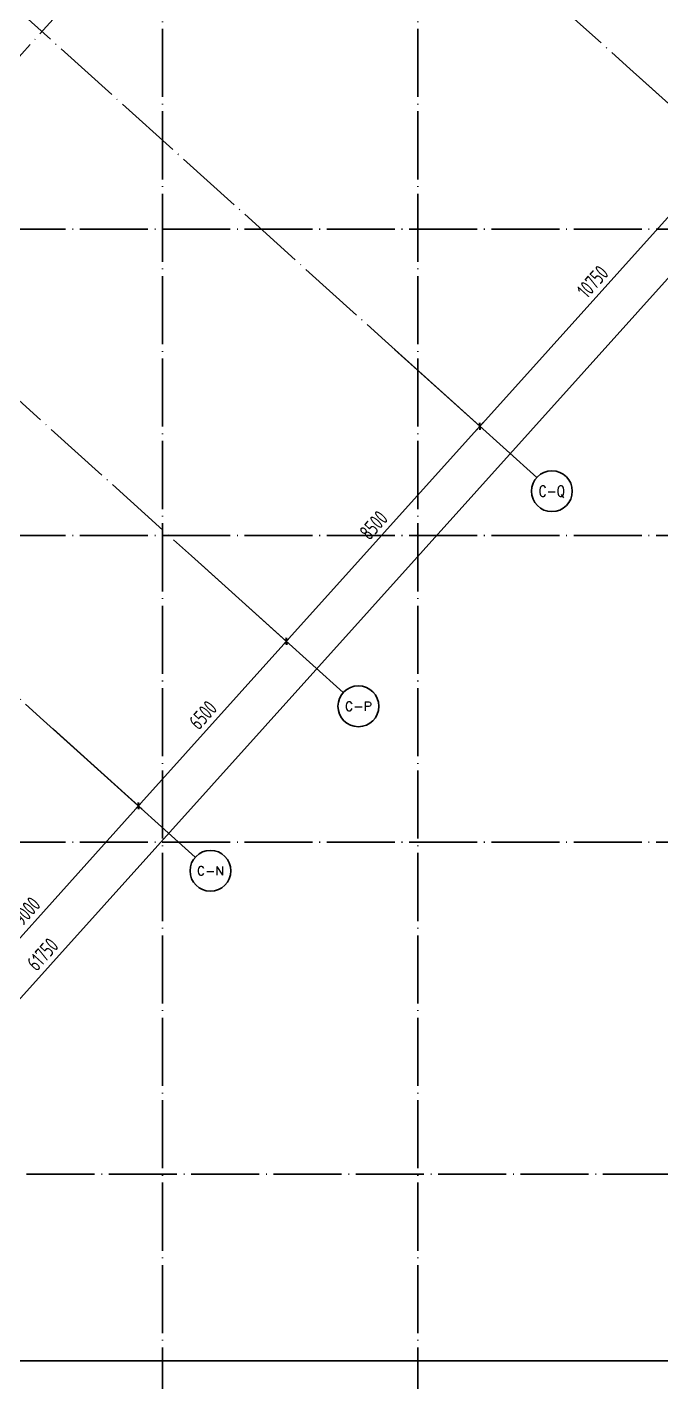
# Model space of a CAD drawing. Extents: x -502255 to 1362592, y -400300 to 332622.
# Drawn here: x 296976 to 315608, y -234681 to -194897 of the extents above; entities that cross this region are included whole.
import ezdxf
from ezdxf.enums import TextEntityAlignment as Align

# ---------------------------------------------------------------- set-up
doc = ezdxf.new("R2010")
doc.units = 0
doc.header["$LTSCALE"] = 1000
doc.header["$MEASUREMENT"] = 0
doc.linetypes.add('DOTE', pattern=[2.42, 2, -0.2, 0.02, -0.2])
for name, color, linetype in [('AXIS_TEXT', 7, 'Continuous'), ('S-DIM', 3, 'Continuous'), ('S-DOTE', 8, 'DOTE')]:
    doc.layers.add(name, color=color, linetype=linetype)
doc.layers.add('不打印', color=59, linetype='Continuous', plot=False)
doc.styles.add('_TCH_AXIS', font='COMPLEX', dxfattribs={"bigfont": 'GBCBIG'})
doc.styles.add('COMPLEX', font='COMPLEX.shx', dxfattribs={"width": 0.65})
doc.styles.get("Standard").update_dxf_attribs({"font": 'tssdeng2.shx', "width": 0.7, "bigfont": '@@hztxt.shx'})
doc.dimstyles.new('TSSD_150_150', dxfattribs={"dimtxt": 450, "dimasz": 150, "dimexe": 150, "dimexo": 375, "dimgap": 150, "dimtad": 1, "dimdec": 0, "dimzin": 0, "dimdsep": 46, "dimtxsty": 'Standard', "dimblk": 'ARCHTICK', "dimcen": 0, "dimdle": 150, "dimclrt": 7, "dimadec": 0, "dimazin": 0, "dimtfac": 1, "dimtdec": 0, "dimtix": 1, "dimtmove": 2, "dimatfit": 3, "dimfxl": 1, "dimtolj": 1, "dimtzin": 0, "dimarcsym": 0})

# ---------------------------------------------------------------- blocks, each defined once
blk = doc.blocks.new('_AXISO')
blk.add_circle((0, 0), 0.5)
at = {"layer": 'AXIS_TEXT', "style": 'COMPLEX', "width": 1.041667}
blk.add_attdef('A', text='', height=0.56, dxfattribs=at).set_placement((-0.25, -0.28), (0.25, -0.28), align=Align.FIT)
blk = doc.blocks.new('_ArchTick')
at = {"color": 0, "linetype": 'ByBlock', "const_width": 0.4}
blk.add_lwpolyline([(-0.5, -0.5), (0.5, 0.5)], dxfattribs=at)
blk = doc.blocks.new('*D2149')
at = {"layer": 'Defpoints', "color": 0, "transparency": 16777216}
for p in [(1101289, 136860), (1104967, 133548), (1059970, 90971)]:
    blk.add_point(p, dxfattribs=at)
at = {"layer": 'S-DIM', "color": 0, "lineweight": -2, "transparency": 16777216}
for p, q in [((1101567, 136609), (1105079, 133448)), ((1063548, 87547), (1105068, 133659)), ((1060248, 90720), (1063760, 87558))]:
    blk.add_line(p, q, dxfattribs=at)
at = {"layer": 'S-DIM', "color": 0, "lineweight": -2, "transparency": 16777216, "xscale": 150, "yscale": 150, "zscale": 150}
for p, rotation in [((1104967, 133548), 47.99999999999577), ((1063648, 87659), 227.9999999999958)]:
    blk.add_blockref('_ArchTick', p, dxfattribs=dict(at, rotation=rotation))
at = {"layer": 'S-DIM', "color": 7, "transparency": 16777216, "insert": (1084029, 110854), "char_height": 450, "attachment_point": 5, "rotation": 48}
blk.add_mtext('\\A1;61750', dxfattribs=at)
blk = doc.blocks.new('*D2153')
at = {"layer": 'Defpoints', "color": 0, "transparency": 16777216}
for p in [(1084058, 117724), (1086845, 115215), (1078036, 111036)]:
    blk.add_point(p, dxfattribs=at)
at = {"layer": 'S-DIM', "color": 0, "lineweight": -2, "transparency": 16777216}
for p, q in [((1084337, 117473), (1086957, 115115)), ((1080723, 108415), (1086946, 115326)), ((1078315, 110785), (1080935, 108426))]:
    blk.add_line(p, q, dxfattribs=at)
at = {"layer": 'S-DIM', "color": 0, "lineweight": -2, "transparency": 16777216, "xscale": 150, "yscale": 150, "zscale": 150}
for p, rotation in [((1086845, 115215), 47.99999999999562), ((1080823, 108527), 227.9999999999957)]:
    blk.add_blockref('_ArchTick', p, dxfattribs=dict(at, rotation=rotation))
at = {"layer": 'S-DIM', "color": 7, "transparency": 16777216, "insert": (1083556, 112122), "char_height": 450, "attachment_point": 5, "rotation": 48}
blk.add_mtext('\\A1;9000', dxfattribs=at)
blk = doc.blocks.new('*D2154')
at = {"layer": 'Defpoints', "color": 0, "transparency": 16777216}
for p in [(1088408, 122555), (1091195, 120045), (1084058, 117724)]:
    blk.add_point(p, dxfattribs=at)
at = {"layer": 'S-DIM', "color": 0, "lineweight": -2, "transparency": 16777216}
for p, q in [((1088687, 122304), (1091306, 119945)), ((1086745, 115103), (1091295, 120157)), ((1084337, 117473), (1086957, 115115))]:
    blk.add_line(p, q, dxfattribs=at)
at = {"layer": 'S-DIM', "color": 0, "lineweight": -2, "transparency": 16777216, "xscale": 150, "yscale": 150, "zscale": 150}
for p, rotation in [((1091195, 120045), 47.99999999999562), ((1086845, 115215), 227.9999999999957)]:
    blk.add_blockref('_ArchTick', p, dxfattribs=dict(at, rotation=rotation))
at = {"layer": 'S-DIM', "color": 7, "transparency": 16777216, "insert": (1088741, 117881), "char_height": 450, "attachment_point": 5, "rotation": 48}
blk.add_mtext('\\A1;6500', dxfattribs=at)
blk = doc.blocks.new('*D2155')
at = {"layer": 'Defpoints', "color": 0, "transparency": 16777216}
for p in [(1094095, 128871), (1096882, 126362), (1088408, 122555)]:
    blk.add_point(p, dxfattribs=at)
at = {"layer": 'S-DIM', "color": 0, "lineweight": -2, "transparency": 16777216}
for p, q in [((1094374, 128620), (1096994, 126262)), ((1091094, 119934), (1096983, 126474)), ((1088687, 122304), (1091306, 119945))]:
    blk.add_line(p, q, dxfattribs=at)
at = {"layer": 'S-DIM', "color": 0, "lineweight": -2, "transparency": 16777216, "xscale": 150, "yscale": 150, "zscale": 150}
for p, rotation in [((1096882, 126362), 47.99999999999557), ((1091195, 120045), 227.9999999999956)]:
    blk.add_blockref('_ArchTick', p, dxfattribs=dict(at, rotation=rotation))
at = {"layer": 'S-DIM', "color": 7, "transparency": 16777216, "insert": (1093760, 123455), "char_height": 450, "attachment_point": 5, "rotation": 48}
blk.add_mtext('\\A1;8500', dxfattribs=at)
blk = doc.blocks.new('*D2156')
at = {"layer": 'Defpoints', "color": 0, "transparency": 16777216}
for p in [(1101289, 136860), (1104075, 134351), (1094095, 128871)]:
    blk.add_point(p, dxfattribs=at)
at = {"layer": 'S-DIM', "color": 0, "lineweight": -2, "transparency": 16777216}
for p, q in [((1101567, 136609), (1104187, 134251)), ((1096782, 126251), (1104176, 134462)), ((1094374, 128620), (1096994, 126262))]:
    blk.add_line(p, q, dxfattribs=at)
at = {"layer": 'S-DIM', "color": 0, "lineweight": -2, "transparency": 16777216, "xscale": 150, "yscale": 150, "zscale": 150}
for p, rotation in [((1104075, 134351), 47.99999999999657), ((1096882, 126362), 227.9999999999966)]:
    blk.add_blockref('_ArchTick', p, dxfattribs=dict(at, rotation=rotation))
at = {"layer": 'S-DIM', "color": 7, "transparency": 16777216, "insert": (1100200, 130607), "char_height": 450, "attachment_point": 5, "rotation": 48}
blk.add_mtext('\\A1;10750', dxfattribs=at)
blk = doc.blocks.new('dsadasd')
at = {"layer": 'S-DIM'}
for p, q in [((1101288.6, 136860.2), (1105747.5, 132845.4)), ((1094095.5, 128871.4), (1098554.3, 124856.6)), ((1088407.8, 122554.6), (1092866.7, 118539.8)), ((1084058.5, 117724.2), (1088517.4, 113709.4))]:
    blk.add_line(p, q, dxfattribs=at)
at = {"layer": 'S-DOTE', "color": 8, "linetype": 'DOTE'}
for p, q in [((1087554.9, 259031.5), (1087554.9, 84926.2)), ((1095054.9, 259031.5), (1095054.9, 84926.2)), ((1043465.8, 92921.4), (1128100.9, 186918.1)), ((1086373.7, 150289.6), (1101288.6, 136860.2)), ((1079180.6, 142300.8), (1094095.5, 128871.4)), ((1073493, 135984), (1088407.8, 122554.6)), ((1154883.8, 132150.4), (1026054.9, 132150.4)), ((1069143.6, 131153.6), (1084058.5, 117724.2)), ((1154883.8, 123150.4), (1026054.9, 123150.4)), ((1154883.8, 114150.4), (1027054.9, 114150.4)), ((991597.7, 104400.4), (1154883.8, 104400.4))]:
    blk.add_line(p, q, dxfattribs=at)
at = {"layer": 'S-DIM'}
ref = blk.add_blockref('_AXISO', (1099000.2, 124455.1), dxfattribs=dict(at, xscale=1200, yscale=1200, zscale=1200))
ref.add_attrib('A', 'C-Q', dxfattribs={"layer": 'AXIS_TEXT', "height": 320.45, "style": '_TCH_AXIS', "width": 0.807692}).set_placement((1098612, 124294.9), (1099388.4, 124294.9), align=Align.FIT)
ref = blk.add_blockref('_AXISO', (1093312.6, 118138.4), dxfattribs=dict(at, xscale=1200, yscale=1200, zscale=1200))
ref.add_attrib('A', 'C-P', dxfattribs={"layer": 'AXIS_TEXT', "height": 261.89, "style": '_TCH_AXIS'}).set_placement((1092913.5, 118007.4), (1093711.7, 118007.4), align=Align.FIT)
ref = blk.add_blockref('_AXISO', (1088963.2, 113307.9), dxfattribs=dict(at, xscale=1200, yscale=1200, zscale=1200))
ref.add_attrib('A', 'C-N', dxfattribs={"layer": 'AXIS_TEXT', "height": 254.69, "style": '_TCH_AXIS'}).set_placement((1088563, 113180.6), (1089363.5, 113180.6), align=Align.FIT)
for p1, p2, distance, picture, middle in [((1059969.8, 90971), (1101288.6, 136860.2), -4950, '*D2149', (1084029.1, 110854.3)), ((1094095.5, 128871.4), (1101288.6, 136860.2), -3750, '*D2156', (1100200.1, 130607.4)), ((1088407.8, 122554.6), (1094095.5, 128871.4), -3750, '*D2155', (1093759.8, 123454.7)), ((1084058.5, 117724.2), (1088407.8, 122554.6), -3750, '*D2154', (1088741.3, 117881.1)), ((1078036.3, 111035.9), (1084058.5, 117724.2), -3750, '*D2153', (1083555.5, 112121.7))]:
    dim = blk.add_aligned_dim(p1=p1, p2=p2, distance=distance, dimstyle='TSSD_150_150', dxfattribs=at)
    dim.commit()
    dim.dimension.update_dxf_attribs({"geometry": picture, "text_midpoint": middle})

msp = doc.modelspace()

# ---------------------------------------------------------------- linework, layer by layer
at = {"layer": '不打印', "color": 4}
msp.add_lwpolyline([(357062.5, -234065.1), (221374.6, -234065.1), (221374.6, -134768.8), (357062.5, -134768.8)], close=True, dxfattribs=at)

# ---------------------------------------------------------------- block references
at = {"layer": 'S-DOTE'}
msp.add_blockref('dsadasd', (-786596.8, -332979.9), dxfattribs=at)

doc.saveas('drawing.dxf')
